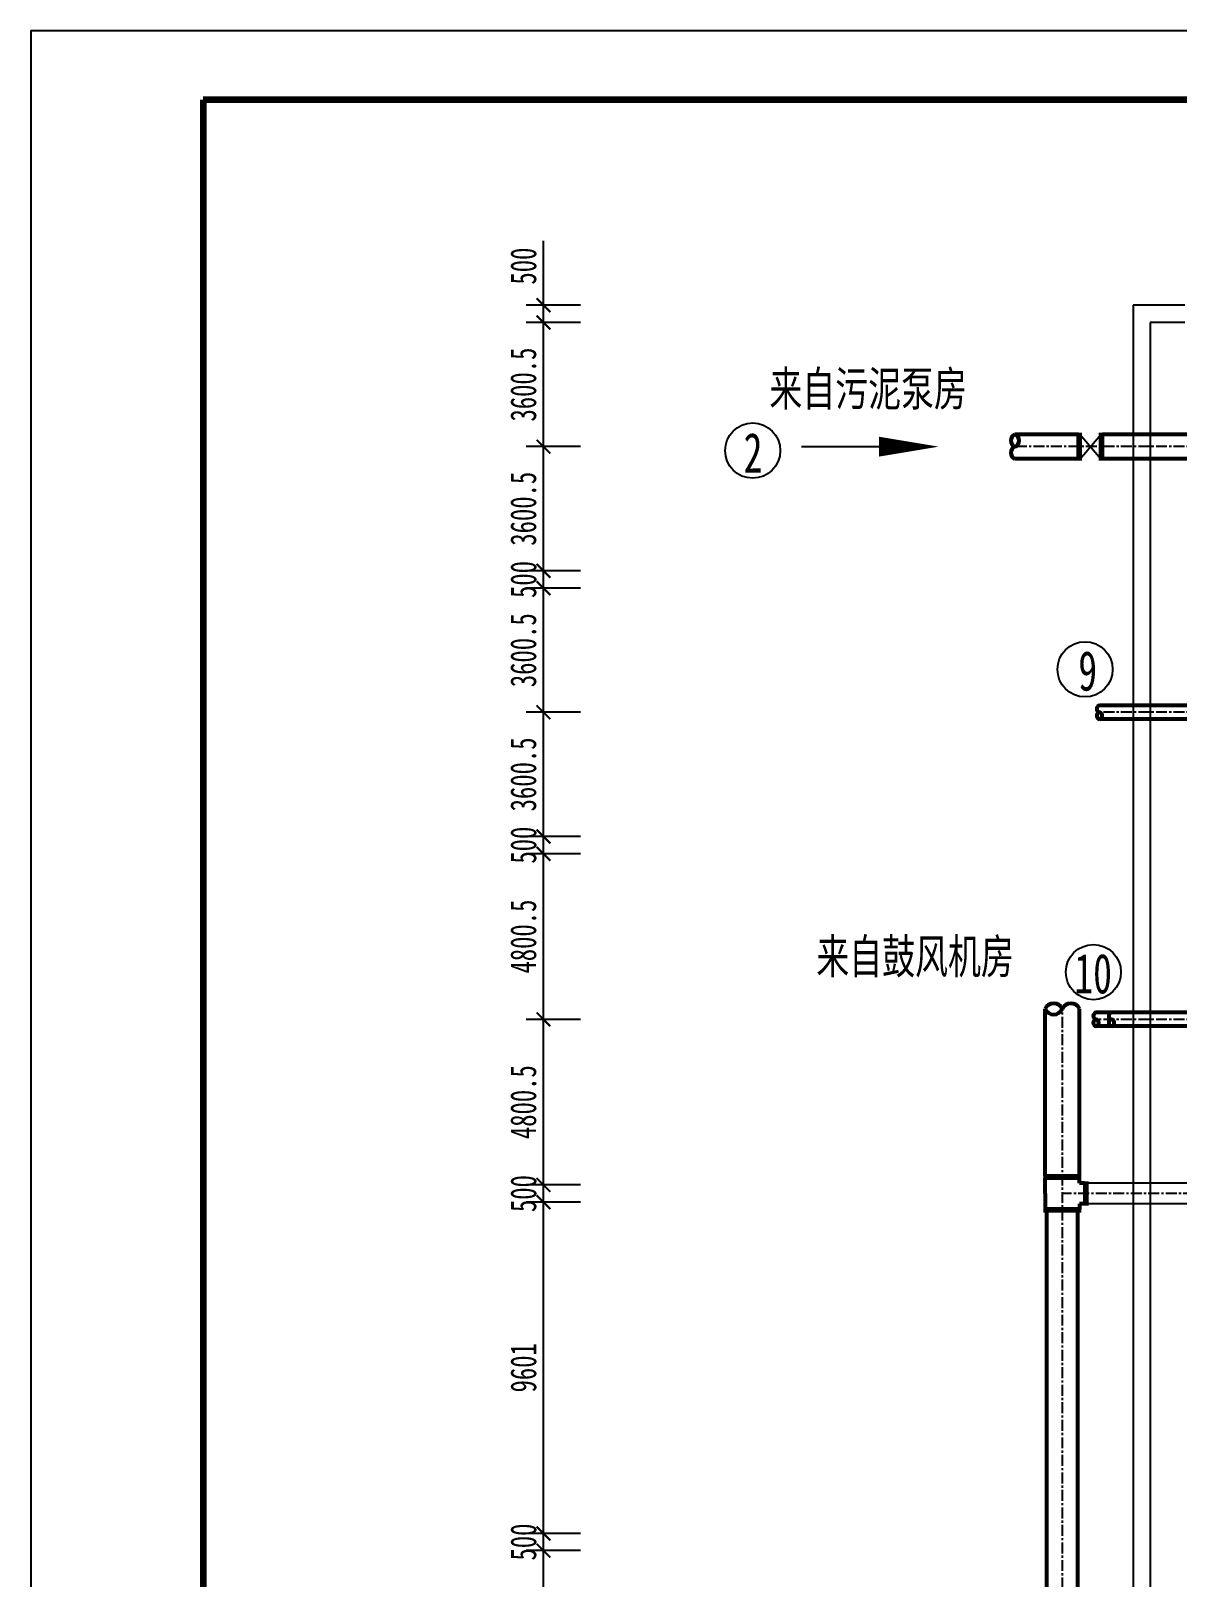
# Model space of a CAD drawing. Header units: millimetres. Extents: x -299291 to 688124, y -407813 to 623474.
# Drawn here: x 152495 to 185737, y 216564 to 261386 of the extents above; entities that cross this region are included whole.
import ezdxf

# ---------------------------------------------------------------- set-up
doc = ezdxf.new("R2010")
doc.units = ezdxf.units.MM
doc.linetypes.add('CENTER', pattern=[50.8, 31.75, -6.35, 6.35, -6.35])
for name, color, linetype, lineweight in [('消化液回流', 194, 'Continuous', 53), ('空气管道', 4, 'Continuous', 53), ('边框粗', 7, 'Continuous', 100)]:
    doc.layers.add(name, color=color, linetype=linetype, lineweight=lineweight)
doc.layers.add('轴线', color=6, linetype='CENTER')
doc.styles.add('仿宋', font='', dxfattribs={"width": 0.7, "height": 3500})
doc.styles.add('样式 3', font='', dxfattribs={"width": 0.7, "height": 1000})
doc.styles.add('长仿宋', font='simfang.ttf', dxfattribs={"width": 0.7})
doc.styles.get('仿宋').set_extended_font_data('FangSong_GB2312')
doc.styles.get('样式 3').set_extended_font_data('FangSong_GB2312')
doc.dimstyles.new('副本ISO-25', dxfattribs={"dimtxt": 750, "dimasz": 400, "dimexe": 500, "dimexo": 200, "dimgap": 200, "dimtad": 1, "dimdec": 1, "dimdsep": 46, "dimtxsty": '长仿宋', "dimblk": 'ARCHTICK', "dimcen": 200, "dimadec": 0, "dimazin": 0, "dimtfac": 1, "dimtdec": 1, "dimtmove": 0, "dimatfit": 3, "dimldrblk": 'ARCHTICK', "dimfxl": 1, "dimarcsym": 0})

# ---------------------------------------------------------------- blocks, each defined once
blk = doc.blocks.new('_ArchTick')
at = {"color": 0, "linetype": 'ByBlock', "lineweight": 25, "const_width": 0.15}
blk.add_lwpolyline([(-0.5, -0.5), (0.5, 0.5)], dxfattribs=at)
blk = doc.blocks.new('*D50')
at = {"color": 0, "lineweight": -2, "ltscale": 10, "transparency": 16777216}
for p, q in [((168434, 217330), (166861, 217330)), ((167361, 207229), (167361, 217330)), ((168434, 207229), (166861, 207229))]:
    blk.add_line(p, q, dxfattribs=at)
at = {"layer": 'Defpoints', "color": 0, "ltscale": 10, "transparency": 16777216}
for p in [(167361, 217330), (168634, 217330), (168634, 207229)]:
    blk.add_point(p, dxfattribs=at)
at = {"color": 0, "lineweight": -2, "ltscale": 10, "transparency": 16777216, "xscale": 400, "yscale": 400, "zscale": 400}
for p, rotation in [((167361, 217330), 90), ((167361, 207229), 270)]:
    blk.add_blockref('_ArchTick', p, dxfattribs=dict(at, rotation=rotation))
at = {"color": 0, "ltscale": 10, "transparency": 16777216, "insert": (166782, 212280), "char_height": 750, "attachment_point": 5, "rotation": 90, "style": '长仿宋'}
blk.add_mtext('10101', dxfattribs=at)
blk = doc.blocks.new('*D51')
at = {"color": 0, "lineweight": -2, "ltscale": 10, "transparency": 16777216}
for p, q in [((168434, 217830), (166861, 217830)), ((167361, 217330), (167361, 217830)), ((168234, 217330), (166861, 217330))]:
    blk.add_line(p, q, dxfattribs=at)
at = {"layer": 'Defpoints', "color": 0, "ltscale": 10, "transparency": 16777216}
for p in [(167361, 217830), (168634, 217830), (168434, 217330)]:
    blk.add_point(p, dxfattribs=at)
at = {"color": 0, "lineweight": -2, "ltscale": 10, "transparency": 16777216, "xscale": 400, "yscale": 400, "zscale": 400}
for p, rotation in [((167361, 217830), 90), ((167361, 217330), 270)]:
    blk.add_blockref('_ArchTick', p, dxfattribs=dict(at, rotation=rotation))
at = {"color": 0, "ltscale": 10, "transparency": 16777216, "insert": (166782, 217580), "char_height": 750, "attachment_point": 5, "rotation": 90, "style": '长仿宋'}
blk.add_mtext('500', dxfattribs=at)
blk = doc.blocks.new('*D52')
at = {"color": 0, "lineweight": -2, "ltscale": 10, "transparency": 16777216}
for p, q in [((168434, 227431), (166861, 227431)), ((167361, 217830), (167361, 227431)), ((168434, 217830), (166861, 217830))]:
    blk.add_line(p, q, dxfattribs=at)
at = {"layer": 'Defpoints', "color": 0, "ltscale": 10, "transparency": 16777216}
for p in [(167361, 227431), (168634, 227431), (168634, 217830)]:
    blk.add_point(p, dxfattribs=at)
at = {"color": 0, "lineweight": -2, "ltscale": 10, "transparency": 16777216, "xscale": 400, "yscale": 400, "zscale": 400}
for p, rotation in [((167361, 227431), 90), ((167361, 217830), 270)]:
    blk.add_blockref('_ArchTick', p, dxfattribs=dict(at, rotation=rotation))
at = {"color": 0, "ltscale": 10, "transparency": 16777216, "insert": (166782, 222631), "char_height": 750, "attachment_point": 5, "rotation": 90, "style": '长仿宋'}
blk.add_mtext('9601', dxfattribs=at)
blk = doc.blocks.new('*D53')
at = {"color": 0, "lineweight": -2, "ltscale": 10, "transparency": 16777216}
for p, q in [((168434, 227931), (166861, 227931)), ((167361, 227431), (167361, 227931)), ((168434, 227431), (166861, 227431))]:
    blk.add_line(p, q, dxfattribs=at)
at = {"layer": 'Defpoints', "color": 0, "ltscale": 10, "transparency": 16777216}
for p in [(167361, 227931), (168634, 227931), (168634, 227431)]:
    blk.add_point(p, dxfattribs=at)
at = {"color": 0, "lineweight": -2, "ltscale": 10, "transparency": 16777216, "xscale": 400, "yscale": 400, "zscale": 400}
for p, rotation in [((167361, 227931), 90), ((167361, 227431), 270)]:
    blk.add_blockref('_ArchTick', p, dxfattribs=dict(at, rotation=rotation))
at = {"color": 0, "ltscale": 10, "transparency": 16777216, "insert": (166782, 227681), "char_height": 750, "attachment_point": 5, "rotation": 90, "style": '长仿宋'}
blk.add_mtext('500', dxfattribs=at)
blk = doc.blocks.new('*D54')
at = {"color": 0, "lineweight": -2, "ltscale": 10, "transparency": 16777216}
for p, q in [((168434, 232732), (166861, 232732)), ((167361, 227931), (167361, 232732)), ((168434, 227931), (166861, 227931))]:
    blk.add_line(p, q, dxfattribs=at)
at = {"layer": 'Defpoints', "color": 0, "ltscale": 10, "transparency": 16777216}
for p in [(167361, 232732), (168634, 232732), (168634, 227931)]:
    blk.add_point(p, dxfattribs=at)
at = {"color": 0, "lineweight": -2, "ltscale": 10, "transparency": 16777216, "xscale": 400, "yscale": 400, "zscale": 400}
for p, rotation in [((167361, 232732), 90), ((167361, 227931), 270)]:
    blk.add_blockref('_ArchTick', p, dxfattribs=dict(at, rotation=rotation))
at = {"color": 0, "ltscale": 10, "transparency": 16777216, "insert": (166779, 230332), "char_height": 750, "attachment_point": 5, "rotation": 90, "style": '长仿宋'}
blk.add_mtext('4800.5', dxfattribs=at)
blk = doc.blocks.new('*D55')
at = {"color": 0, "lineweight": -2, "ltscale": 10, "transparency": 16777216}
for p, q in [((168434, 237532), (166861, 237532)), ((167361, 232732), (167361, 237532)), ((168434, 232732), (166861, 232732))]:
    blk.add_line(p, q, dxfattribs=at)
at = {"layer": 'Defpoints', "color": 0, "ltscale": 10, "transparency": 16777216}
for p in [(167361, 237532), (168634, 237532), (168634, 232732)]:
    blk.add_point(p, dxfattribs=at)
at = {"color": 0, "lineweight": -2, "ltscale": 10, "transparency": 16777216, "xscale": 400, "yscale": 400, "zscale": 400}
for p, rotation in [((167361, 237532), 90), ((167361, 232732), 270)]:
    blk.add_blockref('_ArchTick', p, dxfattribs=dict(at, rotation=rotation))
at = {"color": 0, "ltscale": 10, "transparency": 16777216, "insert": (166779, 235132), "char_height": 750, "attachment_point": 5, "rotation": 90, "style": '长仿宋'}
blk.add_mtext('4800.5', dxfattribs=at)
blk = doc.blocks.new('*D56')
at = {"color": 0, "lineweight": -2, "ltscale": 10, "transparency": 16777216}
for p, q in [((168434, 238032), (166861, 238032)), ((167361, 237532), (167361, 238032)), ((168434, 237532), (166861, 237532))]:
    blk.add_line(p, q, dxfattribs=at)
at = {"layer": 'Defpoints', "color": 0, "ltscale": 10, "transparency": 16777216}
for p in [(167361, 238032), (168634, 238032), (168634, 237532)]:
    blk.add_point(p, dxfattribs=at)
at = {"color": 0, "lineweight": -2, "ltscale": 10, "transparency": 16777216, "xscale": 400, "yscale": 400, "zscale": 400}
for p, rotation in [((167361, 238032), 90), ((167361, 237532), 270)]:
    blk.add_blockref('_ArchTick', p, dxfattribs=dict(at, rotation=rotation))
at = {"color": 0, "ltscale": 10, "transparency": 16777216, "insert": (166782, 237782), "char_height": 750, "attachment_point": 5, "rotation": 90, "style": '长仿宋'}
blk.add_mtext('500', dxfattribs=at)
blk = doc.blocks.new('*D57')
at = {"color": 0, "lineweight": -2, "ltscale": 10, "transparency": 16777216}
for p, q in [((168434, 241633), (166861, 241633)), ((167361, 238032), (167361, 241633)), ((168434, 238032), (166861, 238032))]:
    blk.add_line(p, q, dxfattribs=at)
at = {"layer": 'Defpoints', "color": 0, "ltscale": 10, "transparency": 16777216}
for p in [(167361, 241633), (168634, 241633), (168634, 238032)]:
    blk.add_point(p, dxfattribs=at)
at = {"color": 0, "lineweight": -2, "ltscale": 10, "transparency": 16777216, "xscale": 400, "yscale": 400, "zscale": 400}
for p, rotation in [((167361, 241633), 90), ((167361, 238032), 270)]:
    blk.add_blockref('_ArchTick', p, dxfattribs=dict(at, rotation=rotation))
at = {"color": 0, "ltscale": 10, "transparency": 16777216, "insert": (166779, 239833), "char_height": 750, "attachment_point": 5, "rotation": 90, "style": '长仿宋'}
blk.add_mtext('3600.5', dxfattribs=at)
blk = doc.blocks.new('*D58')
at = {"color": 0, "lineweight": -2, "ltscale": 10, "transparency": 16777216}
for p, q in [((168434, 245233), (166861, 245233)), ((167361, 241633), (167361, 245233)), ((168434, 241633), (166861, 241633))]:
    blk.add_line(p, q, dxfattribs=at)
at = {"layer": 'Defpoints', "color": 0, "ltscale": 10, "transparency": 16777216}
for p in [(167361, 245233), (168634, 245233), (168634, 241633)]:
    blk.add_point(p, dxfattribs=at)
at = {"color": 0, "lineweight": -2, "ltscale": 10, "transparency": 16777216, "xscale": 400, "yscale": 400, "zscale": 400}
for p, rotation in [((167361, 245233), 90), ((167361, 241633), 270)]:
    blk.add_blockref('_ArchTick', p, dxfattribs=dict(at, rotation=rotation))
at = {"color": 0, "ltscale": 10, "transparency": 16777216, "insert": (166779, 243433), "char_height": 750, "attachment_point": 5, "rotation": 90, "style": '长仿宋'}
blk.add_mtext('3600.5', dxfattribs=at)
blk = doc.blocks.new('*D59')
at = {"color": 0, "lineweight": -2, "ltscale": 10, "transparency": 16777216}
for p, q in [((168434, 245733), (166861, 245733)), ((167361, 245233), (167361, 245733)), ((168434, 245233), (166861, 245233))]:
    blk.add_line(p, q, dxfattribs=at)
at = {"layer": 'Defpoints', "color": 0, "ltscale": 10, "transparency": 16777216}
for p in [(167361, 245733), (168634, 245733), (168634, 245233)]:
    blk.add_point(p, dxfattribs=at)
at = {"color": 0, "lineweight": -2, "ltscale": 10, "transparency": 16777216, "xscale": 400, "yscale": 400, "zscale": 400}
for p, rotation in [((167361, 245733), 90), ((167361, 245233), 270)]:
    blk.add_blockref('_ArchTick', p, dxfattribs=dict(at, rotation=rotation))
at = {"color": 0, "ltscale": 10, "transparency": 16777216, "insert": (166782, 245483), "char_height": 750, "attachment_point": 5, "rotation": 90, "style": '长仿宋'}
blk.add_mtext('500', dxfattribs=at)
blk = doc.blocks.new('*D60')
at = {"color": 0, "lineweight": -2, "ltscale": 10, "transparency": 16777216}
for p, q in [((168434, 249334), (166861, 249334)), ((167361, 245733), (167361, 249334)), ((168434, 245733), (166861, 245733))]:
    blk.add_line(p, q, dxfattribs=at)
at = {"layer": 'Defpoints', "color": 0, "ltscale": 10, "transparency": 16777216}
for p in [(167361, 249334), (168634, 249334), (168634, 245733)]:
    blk.add_point(p, dxfattribs=at)
at = {"color": 0, "lineweight": -2, "ltscale": 10, "transparency": 16777216, "xscale": 400, "yscale": 400, "zscale": 400}
for p, rotation in [((167361, 249334), 90), ((167361, 245733), 270)]:
    blk.add_blockref('_ArchTick', p, dxfattribs=dict(at, rotation=rotation))
at = {"color": 0, "ltscale": 10, "transparency": 16777216, "insert": (166779, 247534), "char_height": 750, "attachment_point": 5, "rotation": 90, "style": '长仿宋'}
blk.add_mtext('3600.5', dxfattribs=at)
blk = doc.blocks.new('*D61')
at = {"color": 0, "lineweight": -2, "ltscale": 10, "transparency": 16777216}
for p, q in [((168434, 252934), (166861, 252934)), ((167361, 249334), (167361, 252934)), ((168434, 249334), (166861, 249334))]:
    blk.add_line(p, q, dxfattribs=at)
at = {"layer": 'Defpoints', "color": 0, "ltscale": 10, "transparency": 16777216}
for p in [(167361, 252934), (168634, 252934), (168634, 249334)]:
    blk.add_point(p, dxfattribs=at)
at = {"color": 0, "lineweight": -2, "ltscale": 10, "transparency": 16777216, "xscale": 400, "yscale": 400, "zscale": 400}
for p, rotation in [((167361, 252934), 90), ((167361, 249334), 270)]:
    blk.add_blockref('_ArchTick', p, dxfattribs=dict(at, rotation=rotation))
at = {"color": 0, "ltscale": 10, "transparency": 16777216, "insert": (166779, 251134), "char_height": 750, "attachment_point": 5, "rotation": 90, "style": '长仿宋'}
blk.add_mtext('3600.5', dxfattribs=at)
blk = doc.blocks.new('*D62')
at = {"color": 0, "lineweight": -2, "ltscale": 10, "transparency": 16777216}
for p, q in [((167361, 253434), (167361, 255302)), ((168434, 253434), (166861, 253434)), ((167361, 252934), (167361, 253434)), ((168434, 252934), (166861, 252934))]:
    blk.add_line(p, q, dxfattribs=at)
at = {"layer": 'Defpoints', "color": 0, "ltscale": 10, "transparency": 16777216}
for p in [(167361, 253434), (168634, 253434), (168634, 252934)]:
    blk.add_point(p, dxfattribs=at)
at = {"color": 0, "lineweight": -2, "ltscale": 10, "transparency": 16777216, "xscale": 400, "yscale": 400, "zscale": 400}
for p, rotation in [((167361, 253434), 90), ((167361, 252934), 270)]:
    blk.add_blockref('_ArchTick', p, dxfattribs=dict(at, rotation=rotation))
at = {"color": 0, "ltscale": 10, "transparency": 16777216, "insert": (166782, 254568), "char_height": 750, "attachment_point": 5, "rotation": 90, "style": '长仿宋'}
blk.add_mtext('500', dxfattribs=at)

msp = doc.modelspace()

# ---------------------------------------------------------------- linework, layer by layer
at = {"lineweight": -3, "ltscale": 100}
for p, q in [((185959.037, 253434.406), (184459.037, 253434.406)), ((184459.037, 253434.406), (184459.037, 207779.406))]:
    msp.add_line(p, q, dxfattribs=at)
at = {"lineweight": -3}
for p, q in [((185959.037, 252934.406), (184959.037, 252934.406)), ((184959.037, 252934.406), (184959.037, 210729.406))]:
    msp.add_line(p, q, dxfattribs=at)
at = {"ltscale": 10}
for p, q in [((182924.072, 248983.906), (183524.072, 249683.906)), ((182924.072, 249683.906), (183524.072, 248983.906)), ((188864.037, 227981.406), (183109.037, 227981.406)), ((188864.037, 227381.406), (183109.037, 227381.406))]:
    msp.add_line(p, q, dxfattribs=at)
at = {"lineweight": 25, "ltscale": 100}
msp.add_line((174840.063, 249334.085), (177095.19, 249334.085), dxfattribs=at)
msp.add_lwpolyline([(152495.43, 142585.556), (320695.43, 142585.556), (320695.43, 261385.556), (152495.43, 261385.556)], close=True)
msp.add_lwpolyline([(177095.19, 249334.085, 575.287, 0, 0), (178821.052, 249333.906, 0, 0, 0)], format="xyseb", dxfattribs=at)
for centre in [(173428.754, 249220.119), (183068.555, 242877.915), (183310.019, 234101.592)]:
    msp.add_circle(centre, 800)
at = {"layer": 'Defpoints', "lineweight": 53}
for p, q in [((186459.037, 241832.906), (183485.332, 241832.906)), ((186459.037, 241432.906), (183485.332, 241432.906)), ((186459.037, 232931.906), (183385.332, 232931.906)), ((186459.037, 232531.906), (183385.332, 232531.906))]:
    msp.add_line(p, q, dxfattribs=at)
at = {"layer": 'Defpoints', "lineweight": 53, "ltscale": 10}
for centre, start, end in [((183507.373, 241732.906), 102.4302141, 257.5697859), ((183507.373, 241532.906), 102.4302141, 257.5697859), ((183463.29, 241532.906), 282.4302141, 77.5697859), ((183407.373, 232831.906), 102.4302141, 257.5697859), ((183407.373, 232631.906), 102.4302141, 257.5697859), ((183363.29, 232631.906), 282.4302141, 77.5697859), ((183857.373, 232831.906), 102.4302141, 257.5697859), ((183857.373, 232631.906), 102.4302141, 257.5697859), ((183813.29, 232631.906), 282.4302141, 77.5697859)]:
    msp.add_arc(centre, 102.4, start, end, dxfattribs=at)
at = {"layer": '消化液回流', "ltscale": 10}
for p, q in [((182874.072, 249683.906), (181035.574, 249683.906)), ((182874.072, 248933.906), (182874.072, 249733.906)), ((182924.072, 248933.906), (182924.072, 249733.906)), ((183524.072, 248933.906), (183524.072, 249733.906)), ((183574.072, 248933.906), (183574.072, 249733.906)), ((186459.037, 249683.906), (183574.072, 249683.906)), ((182874.072, 248983.906), (181035.574, 248983.906)), ((186459.037, 248983.906), (183574.072, 248983.906))]:
    msp.add_line(p, q, dxfattribs=at)
for centre, start, end in [((181100.055, 249508.906), 110.2269395, 249.7730605), ((180971.093, 249508.906), 290.2269395, 69.7730605), ((181100.055, 249158.906), 110.2269395, 249.7730605)]:
    msp.add_arc(centre, 186.501, start, end, dxfattribs=at)
at = {"layer": '空气管道', "ltscale": 10}
for p, q in [((181909.037, 228181.406), (181909.037, 233033.888)), ((182909.037, 228181.406), (182909.037, 233033.888)), ((182959.037, 228181.406), (181859.037, 228181.406)), ((182959.037, 228131.406), (181859.037, 228131.406)), ((181909.037, 227681.406), (181909.037, 228131.406)), ((182909.037, 227981.406), (182909.037, 228131.406)), ((183059.037, 227981.406), (182909.037, 227981.406)), ((183059.037, 228031.406), (183059.037, 227331.406)), ((183109.037, 228031.406), (183109.037, 227331.406)), ((181909.037, 227681.406), (181909.037, 227231.406)), ((183059.037, 227381.406), (182909.037, 227381.406)), ((182909.037, 227381.406), (182909.037, 227231.406)), ((182959.037, 227231.406), (181859.037, 227231.406)), ((182959.037, 227181.406), (181859.037, 227181.406)), ((181959.037, 207229.406), (181959.037, 227181.406)), ((182859.037, 207529.406), (182859.037, 227181.406))]:
    msp.add_line(p, q, dxfattribs=at)
for centre, start, end in [((182159.037, 232919.917), 24.5075253, 155.4924747), ((182659.037, 232919.917), 24.5075253, 155.4924747), ((182159.037, 233147.859), 204.5075253, 335.4924747)]:
    msp.add_arc(centre, 274.753, start, end, dxfattribs=at)
at = {"layer": '轴线', "ltscale": 10}
for p, q in [((186459.037, 249333.906), (181035.574, 249333.906)), ((186459.037, 241632.906), (183485.332, 241632.906)), ((182409.037, 187277.406), (182409.037, 233033.888)), ((186459.037, 232731.906), (183385.332, 232731.906)), ((263959.037, 227681.406), (182409.037, 227681.406))]:
    msp.add_line(p, q, dxfattribs=at)
at = {"layer": '边框粗', "lineweight": 100}
for p, q in [((318695.43, 259385.556), (157495.43, 259385.556)), ((157495.43, 259385.556), (157495.43, 144585.556))]:
    msp.add_line(p, q, dxfattribs=at)

# ---------------------------------------------------------------- texts
at = {"char_height": 1000, "width": 12340.02659}
for s, insert, attachment_point, style in [('{\\fFangSong|b0|i0|c134|p49;来自污泥泵房}', (179641.284, 250403.853), 9, '样式 3'), ('{\\fFangSong|b0|i0|c134|p49;来自鼓风机房}', (181002.682, 235056.744), 3, '仿宋')]:
    msp.add_mtext(s, dxfattribs=dict(at, insert=insert, attachment_point=attachment_point, style=style))
at = {"style": '样式 3'}
for s, insert, char_height, width, attachment_point, rotation in [('2', (173165.013, 248582.147), 1150.575, 2876.52718, 7, 0.0059157), ('9', (182870.63, 243411.573), 1150.575, 8988.27544, 1, 359.9940843), ('10', (182753.665, 234635.249), 1150.5747, 8988.27544, 1, 359.9940843)]:
    msp.add_mtext(s, dxfattribs=dict(at, insert=insert, char_height=char_height, width=width, attachment_point=attachment_point, rotation=rotation))

# ---------------------------------------------------------------- dimensions: what is measured, and where the dimension line sits
at = {"ltscale": 10}
for base, p1, p2, picture, middle in [((167360.82, 253434.406), (168634.493, 252934.406), (168634.493, 253434.406), '*D62', (166781.534, 254568.406)), ((167360.82, 252934.406), (168634.493, 249333.906), (168634.493, 252934.406), '*D61', (166779.391, 251134.156)), ((167360.82, 249333.906), (168634.493, 245733.406), (168634.493, 249333.906), '*D60', (166779.391, 247533.656)), ((167360.82, 245233.406), (168634.493, 241632.906), (168634.493, 245233.406), '*D58', (166779.391, 243433.156)), ((167360.82, 241632.906), (168634.493, 238032.406), (168634.493, 241632.906), '*D57', (166779.391, 239832.656)), ((167360.82, 237532.406), (168634.493, 232731.906), (168634.493, 237532.406), '*D55', (166779.391, 235132.156)), ((167360.82, 232731.906), (168634.493, 227931.406), (168634.493, 232731.906), '*D54', (166779.391, 230331.656)), ((167360.82, 227431.406), (168634.493, 217830.406), (168634.493, 227431.406), '*D52', (166781.534, 222630.906)), ((167360.82, 217330.406), (168634.493, 207229.406), (168634.493, 217330.406), '*D50', (166781.534, 212279.906))]:
    dim = msp.add_linear_dim(base=base, p1=p1, p2=p2, angle=90, dimstyle='副本ISO-25', dxfattribs=at)
    dim.commit()
    dim.dimension.update_dxf_attribs({"geometry": picture, "text_midpoint": middle})
for base, p1, p2, picture, middle in [((167360.82, 245733.406), (168634.493, 245233.406), (168634.493, 245733.406), '*D59', (167360.82, 245483.406)), ((167360.82, 238032.406), (168634.493, 237532.406), (168634.493, 238032.406), '*D56', (167360.82, 237782.406)), ((167360.82, 227931.406), (168634.493, 227431.406), (168634.493, 227931.406), '*D53', (167360.82, 227681.406)), ((167360.82, 217830.406), (168434.493, 217330.406), (168634.493, 217830.406), '*D51', (167360.82, 217580.406))]:
    dim = msp.add_linear_dim(base=base, p1=p1, p2=p2, angle=90, dimstyle='副本ISO-25', dxfattribs=at)
    dim.commit()
    dim.dimension.update_dxf_attribs({"geometry": picture, "text_midpoint": middle, "dimtype": 160})

doc.saveas('drawing.dxf')
